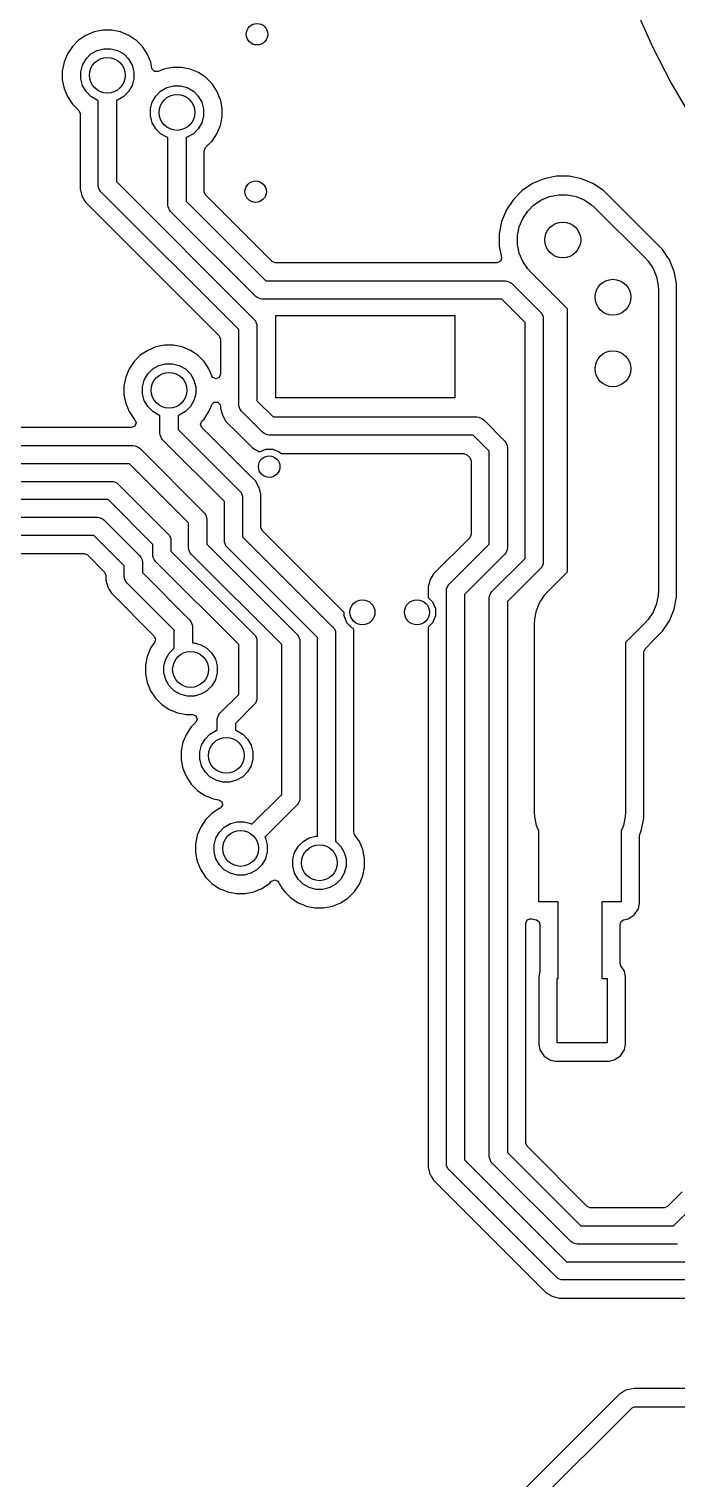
# Model space of a CAD drawing. Extents: x 97 to 200, y -158 to -52.
# Drawn here: x 114.79 to 123.85, y -125.71 to -105.46 of the extents above; entities that cross this region are included whole.
import ezdxf

# ---------------------------------------------------------------- set-up
doc = ezdxf.new("R2010")
doc.units = 0
doc.layers.add('BLACK', color=7, linetype='CONTINUOUS')

msp = doc.modelspace()

# ---------------------------------------------------------------- linework, layer by layer
at = {"layer": 'BLACK', "linetype": 'CONTINUOUS'}
for p, q in [((123.32828, -105.3083), (123.502308, -105.70711)), ((115.705474, -105.498293), (115.590919, -105.545744)), ((115.705481, -105.498291), (115.705474, -105.498293)), ((115.8271, -105.4741), (115.705481, -105.498291)), ((115.9511, -105.4741), (115.8271, -105.4741)), ((116.072718, -105.498291), (115.9511, -105.4741)), ((116.072725, -105.498293), (116.072718, -105.498291)), ((116.18728, -105.545744), (116.072725, -105.498293)), ((115.400134, -105.702317), (115.331245, -105.805417)), ((115.487817, -105.614634), (115.400134, -105.702317)), ((115.590917, -105.545745), (115.487817, -105.614634)), ((115.590919, -105.545744), (115.590917, -105.545745)), ((116.187282, -105.545745), (116.18728, -105.545744)), ((116.271948, -105.602317), (116.187282, -105.545745)), ((116.290383, -105.614635), (116.271948, -105.602317)), ((116.378065, -105.702317), (116.290383, -105.614635)), ((116.446956, -105.80542), (116.378065, -105.702317)), ((123.502308, -105.70711), (123.767493, -106.223661)), ((115.283791, -105.919981), (115.2596, -106.041599)), ((115.283793, -105.919974), (115.283791, -105.919981)), ((115.331244, -105.805419), (115.283793, -105.919974)), ((115.331245, -105.805417), (115.331244, -105.805419)), ((115.542645, -105.960094), (115.591592, -105.875314)), ((115.591592, -105.875314), (115.660814, -105.806092)), ((115.660814, -105.806092), (115.745594, -105.757145)), ((115.745594, -105.757145), (115.840153, -105.731808)), ((115.840153, -105.731808), (115.938047, -105.731808)), ((115.938047, -105.731808), (116.032606, -105.757145)), ((116.032606, -105.757145), (116.117386, -105.806092)), ((116.117386, -105.806092), (116.186608, -105.875314)), ((116.186608, -105.875314), (116.235555, -105.960094)), ((116.494409, -105.919982), (116.446956, -105.80542)), ((116.511445, -106.005631), (116.494409, -105.919982)), ((115.2596, -106.041599), (115.2596, -106.1656)), ((115.517308, -106.054653), (115.542645, -105.960094)), ((115.517308, -106.152547), (115.517308, -106.054653)), ((116.235555, -105.960094), (116.260892, -106.054653)), ((116.260892, -106.054653), (116.260892, -106.152547)), ((116.515001, -106.017355), (116.511445, -106.005631)), ((116.548826, -106.05118), (116.515001, -106.017355)), ((116.596661, -106.051181), (116.548826, -106.05118)), ((116.678478, -106.017292), (116.596661, -106.051181)), ((116.678481, -106.017291), (116.678478, -106.017292)), ((116.8001, -105.9931), (116.678481, -106.017291)), ((116.9241, -105.9931), (116.8001, -105.9931)), ((117.045718, -106.017291), (116.9241, -105.9931)), ((117.045725, -106.017293), (117.045718, -106.017291)), ((117.16028, -106.064744), (117.045725, -106.017293)), ((117.160282, -106.064745), (117.16028, -106.064744)), ((117.263382, -106.133634), (117.160282, -106.064745)), ((115.2596, -106.1656), (115.283791, -106.287218)), ((115.283791, -106.287218), (115.283793, -106.287225)), ((115.283793, -106.287225), (115.331244, -106.40178)), ((115.542645, -106.247106), (115.517308, -106.152547)), ((115.591592, -106.331886), (115.542645, -106.247106)), ((115.660814, -106.401108), (115.591592, -106.331886)), ((116.186608, -106.331886), (116.117386, -106.401108)), ((116.235555, -106.247106), (116.186608, -106.331886)), ((116.260892, -106.152547), (116.235555, -106.247106)), ((116.564592, -106.394314), (116.633814, -106.325092)), ((116.633814, -106.325092), (116.718594, -106.276145)), ((116.718594, -106.276145), (116.813153, -106.250808)), ((116.813153, -106.250808), (116.911047, -106.250808)), ((116.911047, -106.250808), (117.005606, -106.276145)), ((117.005606, -106.276145), (117.090386, -106.325092)), ((117.090386, -106.325092), (117.159608, -106.394314)), ((117.351065, -106.221317), (117.263382, -106.133634)), ((117.395098, -106.287218), (117.351065, -106.221317)), ((117.419956, -106.32442), (117.395098, -106.287218)), ((117.427887, -106.343568), (117.419956, -106.32442)), ((123.767493, -106.223661), (123.767498, -106.223671)), ((123.767498, -106.223671), (124.0646, -106.722561)), ((115.331244, -106.40178), (115.331245, -106.401782)), ((115.331245, -106.401782), (115.400134, -106.504882)), ((115.400134, -106.504882), (115.489294, -106.594042)), ((115.745594, -106.450055), (115.660814, -106.401108)), ((115.7621, -106.454477), (115.745594, -106.450055)), ((115.7621, -107.6416), (115.7621, -106.454477)), ((116.032606, -106.450055), (116.0161, -106.454477)), ((116.0161, -106.454477), (116.0161, -107.588994)), ((116.117386, -106.401108), (116.032606, -106.450055)), ((116.490308, -106.573653), (116.515645, -106.479094)), ((116.515645, -106.479094), (116.564592, -106.394314)), ((117.159608, -106.394314), (117.208555, -106.479094)), ((117.208555, -106.479094), (117.233892, -106.573653)), ((117.466581, -106.436984), (117.427887, -106.343568)), ((117.467409, -106.438982), (117.466581, -106.436984)), ((117.4916, -106.5606), (117.467409, -106.438982)), ((115.489294, -106.594042), (115.5076, -106.638236)), ((115.5076, -106.638236), (115.5076, -107.691829)), ((116.490308, -106.671547), (116.490308, -106.573653)), ((116.515645, -106.766106), (116.490308, -106.671547)), ((117.233892, -106.671547), (117.208555, -106.766106)), ((117.233892, -106.573653), (117.233892, -106.671547)), ((117.467409, -106.806218), (117.4916, -106.6846)), ((117.4916, -106.6846), (117.4916, -106.5606)), ((116.564592, -106.850886), (116.515645, -106.766106)), ((116.633814, -106.920108), (116.564592, -106.850886)), ((116.718594, -106.969055), (116.633814, -106.920108)), ((117.090386, -106.920108), (117.005606, -106.969055)), ((117.159608, -106.850886), (117.090386, -106.920108)), ((117.208555, -106.766106), (117.159608, -106.850886)), ((117.351065, -107.023883), (117.419956, -106.92078)), ((117.419956, -106.92078), (117.467409, -106.806218)), ((116.7351, -106.973477), (116.718594, -106.969055)), ((116.7351, -107.9146), (116.7351, -106.973477)), ((117.005606, -106.969055), (116.9891, -106.973477)), ((116.9891, -106.973477), (116.9891, -107.861994)), ((117.2436, -107.157236), (117.261906, -107.113042)), ((117.261906, -107.113042), (117.302712, -107.072236)), ((117.302712, -107.072236), (117.351065, -107.023883)), ((117.2436, -107.730689), (117.2436, -107.157236)), ((121.991642, -107.548282), (121.829763, -107.615335)), ((121.991643, -107.548282), (121.991642, -107.548282)), ((122.163492, -107.5141), (121.991643, -107.548282)), ((122.338708, -107.5141), (122.163492, -107.5141)), ((122.510556, -107.548282), (122.338708, -107.5141)), ((122.672436, -107.615335), (122.510556, -107.548282)), ((115.5076, -107.691829), (115.533598, -107.788851)), ((115.76454, -107.666376), (115.7621, -107.6416)), ((115.76454, -107.666377), (115.76454, -107.666376)), ((115.765751, -107.6693), (115.76454, -107.666377)), ((115.783503, -107.712157), (115.765751, -107.6693)), ((115.783504, -107.712158), (115.783503, -107.712157)), ((115.799297, -107.731403), (115.783504, -107.712158)), ((117.7241, -109.656206), (115.799297, -107.731403)), ((116.0161, -107.588994), (117.940903, -109.513797)), ((117.261906, -107.774883), (117.2436, -107.730689)), ((121.684077, -107.712679), (121.560179, -107.836577)), ((121.829761, -107.615336), (121.684077, -107.712679)), ((121.829763, -107.615335), (121.829761, -107.615336)), ((122.672438, -107.615336), (122.672436, -107.615335)), ((122.806779, -107.7051), (122.672438, -107.615336)), ((122.818123, -107.71268), (122.806779, -107.7051)), ((123.518123, -108.41268), (122.818123, -107.71268)), ((115.533598, -107.788851), (115.5336, -107.788856)), ((115.5336, -107.788856), (115.576142, -107.862543)), ((115.576142, -107.862543), (115.576143, -107.862543)), ((115.576143, -107.862543), (115.583825, -107.875849)), ((115.583825, -107.875849), (115.583828, -107.875852)), ((115.583828, -107.875852), (117.451294, -109.743317)), ((116.73754, -107.939376), (116.7351, -107.9146)), ((116.73754, -107.939377), (116.73754, -107.939376)), ((116.7449, -107.957145), (116.73754, -107.939377)), ((116.9891, -107.861994), (118.103706, -108.9766)), ((118.190817, -108.703794), (117.261906, -107.774883)), ((121.560179, -107.836577), (121.462836, -107.982261)), ((121.760238, -108.000761), (121.848261, -107.912738)), ((121.848261, -107.912738), (121.951763, -107.84358)), ((121.951763, -107.84358), (122.066769, -107.795943)), ((122.066769, -107.795943), (122.188859, -107.771657)), ((122.188859, -107.771657), (122.313341, -107.771657)), ((122.313341, -107.771657), (122.435431, -107.795943)), ((122.435431, -107.795943), (122.550437, -107.84358)), ((122.550437, -107.84358), (122.653939, -107.912738)), ((122.653939, -107.912738), (122.700113, -107.954587)), ((116.756503, -107.985157), (116.7449, -107.957145)), ((116.756504, -107.985158), (116.756503, -107.985157)), ((116.772297, -108.004403), (116.756504, -107.985158)), ((117.961297, -109.193403), (116.772297, -108.004403)), ((121.395782, -108.144143), (121.3616, -108.315991)), ((121.462835, -107.982263), (121.395782, -108.144142)), ((121.395782, -108.144142), (121.395782, -108.144143)), ((121.462836, -107.982261), (121.462835, -107.982263)), ((121.643443, -108.219269), (121.69108, -108.104263)), ((121.69108, -108.104263), (121.760238, -108.000761)), ((122.700113, -107.954587), (123.400112, -108.654587)), ((121.3616, -108.315991), (121.3616, -108.315992)), ((121.3616, -108.315992), (121.3616, -108.491208)), ((121.619157, -108.341359), (121.643443, -108.219269)), ((121.619157, -108.465841), (121.619157, -108.341359)), ((121.3616, -108.491208), (121.388072, -108.624294)), ((121.643443, -108.587931), (121.619157, -108.465841)), ((123.64202, -108.536577), (123.518123, -108.41268)), ((123.708838, -108.636577), (123.64202, -108.536577)), ((118.235011, -108.7221), (118.190817, -108.703794)), ((121.331371, -108.7221), (118.235011, -108.7221)), ((121.343564, -108.720899), (121.331371, -108.7221)), ((121.383338, -108.694323), (121.343564, -108.720899)), ((121.39267, -108.647407), (121.383338, -108.694323)), ((121.388072, -108.624294), (121.39267, -108.647407)), ((121.69108, -108.702937), (121.643443, -108.587931)), ((121.760238, -108.806439), (121.69108, -108.702937)), ((123.400112, -108.654587), (123.441951, -108.700749)), ((123.441951, -108.700749), (123.441962, -108.70076)), ((123.441962, -108.70076), (123.51112, -108.804263)), ((123.739365, -108.682264), (123.708838, -108.636577)), ((123.806417, -108.844142), (123.739365, -108.682264)), ((121.802087, -108.852613), (121.760238, -108.806439)), ((122.3161, -109.366625), (121.802087, -108.852613)), ((123.51112, -108.804263), (123.558757, -108.919269)), ((123.558757, -108.919269), (123.583042, -109.041359)), ((123.839183, -109.00887), (123.806417, -108.844142)), ((118.103706, -108.9766), (121.4511, -108.9766)), ((121.4511, -108.9766), (121.475876, -108.97904)), ((121.475876, -108.97904), (121.475877, -108.97904)), ((121.475877, -108.97904), (121.49484, -108.986895)), ((121.49484, -108.986895), (121.521657, -108.998003)), ((121.521657, -108.998003), (121.521658, -108.998004)), ((121.521658, -108.998004), (121.540903, -109.013797)), ((121.540903, -109.013797), (121.940902, -109.413797)), ((123.583042, -109.041359), (123.5861, -109.1036)), ((123.5861, -109.1036), (123.5861, -109.2036)), ((123.8406, -109.015992), (123.839183, -109.00887)), ((123.8406, -109.115992), (123.8406, -109.015992)), ((123.8406, -110.115992), (123.8406, -109.115992)), ((117.980542, -109.209197), (117.961297, -109.193403)), ((118.026323, -109.22816), (117.980542, -109.209197)), ((118.026324, -109.22816), (118.026323, -109.22816)), ((118.0511, -109.2306), (118.026324, -109.22816)), ((121.398494, -109.2306), (118.0511, -109.2306)), ((121.7241, -109.556205), (121.398494, -109.2306)), ((122.3161, -110.2036), (122.3161, -109.366625)), ((123.5861, -109.2036), (123.5861, -110.2036)), ((117.940903, -109.513797), (117.956696, -109.533042)), ((117.956696, -109.533042), (117.956697, -109.533043)), ((117.956697, -109.533043), (117.964073, -109.550851)), ((117.964073, -109.550851), (117.974238, -109.575392)), ((118.2411, -110.6086), (118.2411, -109.4586)), ((118.2411, -109.4586), (120.7411, -109.4586)), ((120.7411, -109.4586), (120.7411, -110.6086)), ((121.7241, -112.850994), (121.7241, -109.556205)), ((121.940902, -109.413797), (121.956696, -109.433042)), ((121.956696, -109.433042), (121.956697, -109.433043)), ((121.956697, -109.433043), (121.97566, -109.478824)), ((121.97566, -109.478824), (121.9781, -109.5036)), ((121.9781, -109.5036), (121.9781, -112.9036)), ((117.451294, -109.743317), (117.4696, -109.787511)), ((117.7241, -110.7036), (117.7241, -109.656206)), ((117.974238, -109.575392), (117.97566, -109.578824)), ((117.97566, -109.578824), (117.9781, -109.6036)), ((117.9781, -109.6036), (117.9781, -110.650994)), ((116.452917, -109.945745), (116.349817, -110.014634)), ((116.452919, -109.945744), (116.452917, -109.945745)), ((116.567474, -109.898293), (116.452919, -109.945744)), ((116.567481, -109.898291), (116.567474, -109.898293)), ((116.6891, -109.8741), (116.567481, -109.898291)), ((116.8131, -109.8741), (116.6891, -109.8741)), ((116.934718, -109.898291), (116.8131, -109.8741)), ((116.934725, -109.898293), (116.934718, -109.898291)), ((117.04928, -109.945744), (116.934725, -109.898293)), ((117.049282, -109.945745), (117.04928, -109.945744)), ((117.152382, -110.014634), (117.049282, -109.945745)), ((117.4696, -109.787511), (117.4696, -110.279039)), ((116.262134, -110.102317), (116.193245, -110.205417)), ((116.349817, -110.014634), (116.262134, -110.102317)), ((116.522814, -110.206092), (116.607594, -110.157145)), ((116.607594, -110.157145), (116.702153, -110.131808)), ((116.702153, -110.131808), (116.800047, -110.131808)), ((116.800047, -110.131808), (116.894606, -110.157145)), ((116.894606, -110.157145), (116.979386, -110.206092)), ((117.152383, -110.014635), (117.152382, -110.014634)), ((117.240065, -110.102317), (117.152383, -110.014635)), ((117.308956, -110.20542), (117.240065, -110.102317)), ((123.8406, -113.215992), (123.8406, -110.115992)), ((116.145791, -110.319981), (116.1216, -110.441599)), ((116.145793, -110.319974), (116.145791, -110.319981)), ((116.193244, -110.205419), (116.145793, -110.319974)), ((116.193245, -110.205417), (116.193244, -110.205419)), ((116.379308, -110.454653), (116.404645, -110.360094)), ((116.404645, -110.360094), (116.453592, -110.275314)), ((116.453592, -110.275314), (116.522814, -110.206092)), ((116.979386, -110.206092), (117.048608, -110.275314)), ((117.048608, -110.275314), (117.097555, -110.360094)), ((117.097555, -110.360094), (117.122892, -110.454653)), ((117.326182, -110.247008), (117.308956, -110.20542)), ((117.349358, -110.302957), (117.326182, -110.247008)), ((117.362906, -110.323233), (117.349358, -110.302957)), ((117.4071, -110.341539), (117.362906, -110.323233)), ((117.451294, -110.323233), (117.4071, -110.341539)), ((117.4696, -110.279039), (117.451294, -110.323233)), ((122.3161, -113.040574), (122.3161, -110.2036)), ((123.5861, -110.2036), (123.5861, -113.3036)), ((116.1216, -110.441599), (116.1216, -110.5656)), ((116.1216, -110.5656), (116.145791, -110.687218)), ((116.379308, -110.552547), (116.379308, -110.454653)), ((116.404645, -110.647106), (116.379308, -110.552547)), ((117.122892, -110.552547), (117.097555, -110.647106)), ((117.122892, -110.454653), (117.122892, -110.552547)), ((116.145791, -110.687218), (116.145793, -110.687225)), ((116.145793, -110.687225), (116.193244, -110.80178)), ((116.453592, -110.731886), (116.404645, -110.647106)), ((116.522814, -110.801108), (116.453592, -110.731886)), ((117.048608, -110.731886), (116.979386, -110.801108)), ((117.097555, -110.647106), (117.048608, -110.731886)), ((117.308956, -110.80178), (117.334991, -110.738923)), ((117.334991, -110.738923), (117.349358, -110.704242)), ((117.349358, -110.704242), (117.383183, -110.670417)), ((117.383183, -110.670417), (117.431018, -110.670418)), ((117.431018, -110.670418), (117.464843, -110.704243)), ((117.464843, -110.704243), (117.4696, -110.72816)), ((117.4696, -110.72816), (117.4696, -110.753829)), ((117.4696, -110.753829), (117.495598, -110.850851)), ((117.72654, -110.728376), (117.7241, -110.7036)), ((117.72654, -110.728377), (117.72654, -110.728376)), ((117.728594, -110.733336), (117.72654, -110.728377)), ((117.745503, -110.774157), (117.728594, -110.733336)), ((117.745504, -110.774158), (117.745503, -110.774157)), ((117.761297, -110.793403), (117.745504, -110.774158)), ((117.9781, -110.650994), (118.203706, -110.8766)), ((120.7411, -110.6086), (118.2411, -110.6086)), ((116.193244, -110.80178), (116.193245, -110.801782)), ((116.193245, -110.801782), (116.262134, -110.904882)), ((116.262134, -110.904882), (116.272658, -110.915406)), ((116.272658, -110.915406), (116.290964, -110.9596)), ((116.290964, -110.9596), (116.272658, -111.003794)), ((116.607594, -110.850055), (116.522814, -110.801108)), ((116.6241, -110.854477), (116.607594, -110.850055)), ((116.6241, -111.1036), (116.6241, -110.854477)), ((116.894606, -110.850055), (116.8781, -110.854477)), ((116.8781, -110.854477), (116.8781, -111.050994)), ((116.979386, -110.801108), (116.894606, -110.850055)), ((117.191873, -110.978962), (117.210178, -110.934769)), ((117.210179, -111.023156), (117.191873, -110.978962)), ((117.210178, -110.934769), (117.240065, -110.904883)), ((117.240065, -110.904883), (117.308956, -110.80178)), ((117.495598, -110.850851), (117.4956, -110.850856)), ((117.4956, -110.850856), (117.53537, -110.919741)), ((117.53537, -110.919741), (117.545823, -110.937846)), ((117.545823, -110.937846), (117.545828, -110.937852)), ((117.545828, -110.937852), (117.712274, -111.104297)), ((118.061297, -111.093403), (117.761297, -110.793403)), ((118.203706, -110.8766), (121.0511, -110.8766)), ((121.0511, -110.8766), (121.075876, -110.87904)), ((121.075876, -110.87904), (121.075877, -110.87904)), ((121.075877, -110.87904), (121.082035, -110.881591)), ((121.082035, -110.881591), (121.121657, -110.898003)), ((121.121657, -110.898003), (121.121658, -110.898004)), ((121.121658, -110.898004), (121.140903, -110.913797)), ((121.140903, -110.913797), (121.440903, -111.213797)), ((116.228464, -111.0221), (110.335011, -111.0221)), ((116.272658, -111.003794), (116.228464, -111.0221)), ((116.62654, -111.128376), (116.6241, -111.1036)), ((116.62654, -111.128377), (116.62654, -111.128376)), ((116.629349, -111.135158), (116.62654, -111.128377)), ((116.645503, -111.174157), (116.629349, -111.135158)), ((116.645504, -111.174158), (116.645503, -111.174157)), ((116.661297, -111.193403), (116.645504, -111.174158)), ((117.5241, -112.056205), (116.661297, -111.193403)), ((116.8781, -111.050994), (117.740902, -111.913797)), ((117.885347, -111.698324), (117.210179, -111.023156)), ((117.712274, -111.104297), (117.845824, -111.237847)), ((118.080542, -111.109196), (118.061297, -111.093403)), ((118.080543, -111.109197), (118.080542, -111.109196)), ((118.096511, -111.115811), (118.080543, -111.109197)), ((118.126323, -111.12816), (118.096511, -111.115811)), ((118.126324, -111.12816), (118.126323, -111.12816)), ((118.1511, -111.1306), (118.126324, -111.12816)), ((120.998494, -111.1306), (118.1511, -111.1306)), ((121.2241, -111.356206), (120.998494, -111.1306)), ((110.203705, -111.2766), (116.2511, -111.2766)), ((116.2511, -111.2766), (116.275876, -111.27904)), ((116.275876, -111.27904), (116.275877, -111.27904)), ((116.275877, -111.27904), (116.285101, -111.282861)), ((116.285101, -111.282861), (116.321657, -111.298003)), ((116.321657, -111.298003), (116.321658, -111.298004)), ((116.321658, -111.298004), (116.340903, -111.313797)), ((116.340903, -111.313797), (117.240902, -112.213797)), ((117.845824, -111.237847), (117.916853, -111.308876)), ((117.916853, -111.308876), (118.003846, -111.359101)), ((118.003846, -111.359101), (118.012699, -111.361473)), ((118.012699, -111.361473), (118.101227, -111.324804)), ((118.101227, -111.324804), (118.198773, -111.324804)), ((118.198773, -111.324804), (118.288893, -111.362133)), ((118.288893, -111.362133), (118.288897, -111.362137)), ((118.288897, -111.362137), (118.316879, -111.3851)), ((118.316879, -111.3851), (120.867189, -111.3851)), ((120.867189, -111.3851), (120.911383, -111.403406)), ((121.2241, -112.650994), (121.2241, -111.356206)), ((121.440903, -111.213797), (121.456696, -111.233042)), ((121.456696, -111.233042), (121.456697, -111.233043)), ((121.456697, -111.233043), (121.464776, -111.252547)), ((121.464776, -111.252547), (121.475345, -111.278064)), ((121.475345, -111.278064), (121.47566, -111.278824)), ((121.47566, -111.278824), (121.4781, -111.3036)), ((121.4781, -111.3036), (121.4781, -112.7036)), ((116.198494, -111.5306), (110.1511, -111.5306)), ((117.0241, -112.356205), (116.198494, -111.5306)), ((120.911383, -111.403406), (120.951294, -111.443317)), ((120.951294, -111.443317), (120.9696, -111.487511)), ((120.9696, -111.487511), (120.9696, -112.519689)), ((110.003705, -111.7766), (115.9511, -111.7766)), ((115.9511, -111.7766), (115.975876, -111.77904)), ((115.975876, -111.77904), (115.975877, -111.77904)), ((115.975877, -111.77904), (115.986885, -111.7836)), ((115.986885, -111.7836), (116.021657, -111.798003)), ((116.021657, -111.798003), (116.021658, -111.798004)), ((116.021658, -111.798004), (116.040903, -111.813797)), ((117.956376, -111.769353), (117.885347, -111.698324)), ((118.006601, -111.856346), (117.956376, -111.769353)), ((116.040903, -111.813797), (116.740902, -112.513797)), ((117.740902, -111.913797), (117.756696, -111.933042)), ((117.756696, -111.933042), (117.756697, -111.933043)), ((117.756697, -111.933043), (117.756846, -111.933403)), ((117.756846, -111.933403), (117.774077, -111.975003)), ((117.774077, -111.975003), (117.77566, -111.978824)), ((117.77566, -111.978824), (117.7781, -112.0036)), ((117.7781, -112.0036), (117.7781, -112.550994)), ((118.017119, -111.8956), (118.006601, -111.856346)), ((118.032599, -111.95337), (118.017119, -111.8956)), ((118.0326, -111.953376), (118.032599, -111.95337)), ((118.0326, -112.419688), (118.0326, -111.953376)), ((115.898494, -112.0306), (109.9511, -112.0306)), ((116.5241, -112.656205), (115.898494, -112.0306)), ((117.5241, -112.6036), (117.5241, -112.056205)), ((109.803706, -112.2766), (115.7511, -112.2766)), ((115.7511, -112.2766), (115.775876, -112.27904)), ((115.775876, -112.27904), (115.775877, -112.27904)), ((115.775877, -112.27904), (115.786885, -112.2836)), ((115.786885, -112.2836), (115.821657, -112.298003)), ((115.821657, -112.298003), (115.821658, -112.298004)), ((115.821658, -112.298004), (115.840903, -112.313797)), ((115.840903, -112.313797), (116.340903, -112.813798)), ((117.0241, -112.7036), (117.0241, -112.356205)), ((117.240902, -112.213797), (117.256696, -112.233042)), ((117.256696, -112.233042), (117.256697, -112.233043)), ((117.256697, -112.233043), (117.259007, -112.23862)), ((117.259007, -112.23862), (117.275648, -112.278796)), ((117.275648, -112.278796), (117.27566, -112.278824)), ((117.27566, -112.278824), (117.2781, -112.3036)), ((117.2781, -112.3036), (117.2781, -112.650994)), ((115.698494, -112.5306), (109.7511, -112.5306)), ((116.1241, -112.956205), (115.698494, -112.5306)), ((116.740902, -112.513797), (116.756696, -112.533042)), ((116.756696, -112.533042), (116.756697, -112.533043)), ((116.756697, -112.533043), (116.77566, -112.578824)), ((116.77566, -112.578824), (116.7781, -112.6036)), ((116.7781, -112.6036), (116.7781, -112.750994)), ((117.52654, -112.628376), (117.5241, -112.6036)), ((117.7781, -112.550994), (119.040903, -113.813798)), ((118.050906, -112.463882), (118.0326, -112.419688)), ((119.194644, -113.60762), (118.050906, -112.463882)), ((120.951294, -112.563883), (120.445825, -113.069351)), ((120.9696, -112.519689), (120.951294, -112.563883)), ((112.22301, -112.7851), (115.567189, -112.7851)), ((115.567189, -112.7851), (115.611383, -112.803406)), ((115.611383, -112.803406), (115.851294, -113.043317)), ((116.340903, -112.813798), (116.356697, -112.833042)), ((116.5241, -112.8036), (116.5241, -112.656205)), ((116.52654, -112.828376), (116.5241, -112.8036)), ((116.7781, -112.750994), (117.940902, -113.913797)), ((117.02654, -112.728376), (117.0241, -112.7036)), ((117.02654, -112.728377), (117.02654, -112.728376)), ((117.032838, -112.74358), (117.02654, -112.728377)), ((117.045503, -112.774157), (117.032838, -112.74358)), ((117.045504, -112.774158), (117.045503, -112.774157)), ((117.061297, -112.793403), (117.045504, -112.774158)), ((118.3241, -114.056205), (117.061297, -112.793403)), ((117.2781, -112.650994), (118.540903, -113.913798)), ((117.52654, -112.628377), (117.52654, -112.628376)), ((117.52873, -112.633664), (117.52654, -112.628377)), ((117.545503, -112.674157), (117.52873, -112.633664)), ((117.545504, -112.674158), (117.545503, -112.674157)), ((117.561297, -112.693403), (117.545504, -112.674158)), ((118.8241, -113.956205), (117.561297, -112.693403)), ((120.661297, -113.213797), (121.2241, -112.650994)), ((121.440902, -112.793403), (120.8781, -113.356205)), ((121.456696, -112.774158), (121.440902, -112.793403)), ((121.456697, -112.774157), (121.456696, -112.774158)), ((121.469362, -112.74358), (121.456697, -112.774157)), ((121.47566, -112.728377), (121.469362, -112.74358)), ((121.4781, -112.7036), (121.47566, -112.728376)), ((121.47566, -112.728376), (121.47566, -112.728377)), ((116.1241, -113.1036), (116.1241, -112.956205)), ((116.356697, -112.833042), (116.373728, -112.874158)), ((116.373728, -112.874158), (116.37566, -112.878824)), ((116.37566, -112.878824), (116.3781, -112.9036)), ((116.3781, -112.9036), (116.3781, -113.050994)), ((116.52654, -112.828377), (116.52654, -112.828376)), ((116.528473, -112.833043), (116.52654, -112.828377)), ((116.545503, -112.874157), (116.528473, -112.833043)), ((116.545504, -112.874158), (116.545503, -112.874157)), ((116.561297, -112.893403), (116.545504, -112.874158)), ((117.7241, -114.056205), (116.561297, -112.893403)), ((121.261297, -113.313797), (121.7241, -112.850994)), ((121.940903, -112.993402), (121.4781, -113.456205)), ((121.956697, -112.974158), (121.940903, -112.993402)), ((121.97566, -112.928377), (121.956697, -112.974158)), ((121.9781, -112.9036), (121.97566, -112.928376)), ((121.97566, -112.928376), (121.97566, -112.928377)), ((115.851294, -113.043317), (115.8696, -113.087511)), ((115.8696, -113.087511), (115.8696, -113.153829)), ((115.8696, -113.153829), (115.895598, -113.250851)), ((116.12654, -113.128376), (116.1241, -113.1036)), ((116.12654, -113.128377), (116.12654, -113.128376)), ((116.127461, -113.1306), (116.12654, -113.128377)), ((116.145503, -113.174157), (116.127461, -113.1306)), ((116.145504, -113.174158), (116.145503, -113.174157)), ((116.161297, -113.193403), (116.145504, -113.174158)), ((116.8241, -113.856205), (116.161297, -113.193403)), ((116.3781, -113.050994), (117.040902, -113.713797)), ((120.395598, -113.156348), (120.3696, -113.25337)), ((120.445825, -113.069351), (120.395598, -113.156346)), ((120.395598, -113.156346), (120.395598, -113.156348)), ((120.645504, -113.233042), (120.661297, -113.213797)), ((122.042087, -113.314587), (122.3161, -113.040574)), ((123.8406, -113.391209), (123.8406, -113.215992)), ((115.895598, -113.250851), (115.895598, -113.250853)), ((115.895598, -113.250853), (115.916494, -113.287045)), ((115.916494, -113.287045), (115.945824, -113.337847)), ((115.945824, -113.337847), (116.545155, -113.937178)), ((120.3696, -113.25337), (120.3696, -113.396002)), ((120.3696, -113.396002), (120.432361, -113.458763)), ((120.6241, -113.3036), (120.62654, -113.278824)), ((120.6241, -121.3036), (120.6241, -113.3036)), ((120.62654, -113.278824), (120.645503, -113.233043)), ((120.645503, -113.233043), (120.645504, -113.233042)), ((120.8781, -113.356205), (120.8781, -121.250994)), ((121.2241, -113.4036), (121.22654, -113.378824)), ((121.2241, -121.2036), (121.2241, -113.4036)), ((121.22654, -113.378824), (121.227962, -113.375392)), ((121.227962, -113.375392), (121.236552, -113.354653)), ((121.236552, -113.354653), (121.245503, -113.333043)), ((121.245503, -113.333043), (121.245504, -113.333042)), ((121.245504, -113.333042), (121.261297, -113.313797)), ((121.945076, -113.443316), (122.000238, -113.36076)), ((122.000238, -113.36076), (122.000247, -113.36075)), ((122.000247, -113.36075), (122.042087, -113.314587)), ((123.583043, -113.365841), (123.564954, -113.456777)), ((123.5861, -113.3036), (123.583043, -113.36582)), ((123.583043, -113.36582), (123.583043, -113.365841)), ((123.806417, -113.563058), (123.8406, -113.391209)), ((119.194644, -113.655811), (119.194644, -113.60762)), ((120.432361, -113.458763), (120.471556, -113.553389)), ((120.471556, -113.553389), (120.471556, -113.655811)), ((121.4781, -113.456205), (121.4781, -121.150994)), ((121.859157, -113.701359), (121.883443, -113.579269)), ((121.883443, -113.579269), (121.93108, -113.464263)), ((121.93108, -113.464263), (121.945076, -113.443316)), ((123.51112, -113.602937), (123.441962, -113.70644)), ((123.558757, -113.487931), (123.51112, -113.602937)), ((123.564954, -113.456777), (123.558757, -113.487931)), ((123.739365, -113.724936), (123.806417, -113.563058)), ((117.040902, -113.713797), (117.056696, -113.733042)), ((117.056696, -113.733042), (117.056697, -113.733043)), ((117.056697, -113.733043), (117.07566, -113.778824)), ((117.07566, -113.778824), (117.0781, -113.8036)), ((117.0781, -113.8036), (117.0781, -114.031808)), ((119.040903, -113.813798), (119.056697, -113.833042)), ((119.233839, -113.750437), (119.194644, -113.655811)), ((119.306263, -113.822861), (119.233839, -113.750437)), ((119.326692, -113.831322), (119.306263, -113.822861)), ((120.432361, -113.750437), (120.3696, -113.813198)), ((120.3696, -113.813198), (120.3696, -121.353829)), ((120.471556, -113.655811), (120.432361, -113.750437)), ((121.8561, -113.7636), (121.859157, -113.701379)), ((121.8561, -116.3986), (121.8561, -113.7636)), ((121.859157, -113.701379), (121.859157, -113.701359)), ((123.400113, -113.752613), (123.1261, -114.026626)), ((123.441951, -113.70645), (123.400113, -113.752613)), ((123.441962, -113.70644), (123.441951, -113.70645)), ((123.64202, -113.870623), (123.739365, -113.724936)), ((116.552928, -114.016095), (116.493245, -114.105416)), ((116.545155, -113.937178), (116.563461, -113.981372)), ((116.563461, -113.981372), (116.552928, -114.016095)), ((116.8241, -114.105349), (116.8241, -113.856205)), ((117.940902, -113.913797), (117.956696, -113.933042)), ((117.956696, -113.933042), (117.956697, -113.933043)), ((117.956697, -113.933043), (117.97566, -113.978824)), ((117.97566, -113.978824), (117.9781, -114.0036)), ((117.9781, -114.0036), (117.9781, -114.8036)), ((118.540903, -113.913798), (118.556697, -113.933042)), ((118.556697, -113.933042), (118.573728, -113.974158)), ((118.573728, -113.974158), (118.57566, -113.978824)), ((118.57566, -113.978824), (118.5781, -114.0036)), ((118.5781, -114.0036), (118.5781, -116.2036)), ((118.8241, -116.731808), (118.8241, -113.956205)), ((119.056697, -113.833042), (119.073811, -113.874358)), ((119.073811, -113.874358), (119.07566, -113.878824)), ((119.07566, -113.878824), (119.0781, -113.9036)), ((119.0781, -113.9036), (119.0781, -116.805349)), ((119.3326, -113.85337), (119.326692, -113.831322)), ((119.332601, -113.853376), (119.3326, -113.85337)), ((119.3326, -113.958869), (119.332601, -113.958856)), ((119.3326, -116.672185), (119.3326, -113.958869)), ((119.332601, -113.958856), (119.332601, -113.853376)), ((123.1261, -114.026626), (123.1261, -116.3986)), ((123.398906, -114.113737), (123.517791, -113.994852)), ((123.517791, -113.994852), (123.64202, -113.870623)), ((116.445791, -114.219981), (116.4216, -114.341599)), ((116.445793, -114.219974), (116.445791, -114.219981)), ((116.493244, -114.105419), (116.445793, -114.219974)), ((116.493245, -114.105416), (116.493244, -114.105419)), ((116.704645, -114.260094), (116.753592, -114.175314)), ((116.753592, -114.175314), (116.822814, -114.106092)), ((116.822814, -114.106092), (116.8241, -114.105349)), ((117.0781, -114.031808), (117.100047, -114.031808)), ((117.100047, -114.031808), (117.194606, -114.057145)), ((117.194606, -114.057145), (117.279386, -114.106092)), ((117.279386, -114.106092), (117.348608, -114.175314)), ((117.348608, -114.175314), (117.397555, -114.260094)), ((117.7241, -114.750994), (117.7241, -114.056205)), ((118.3241, -116.150994), (118.3241, -114.056205)), ((123.3806, -114.157931), (123.398906, -114.113737)), ((123.3806, -116.486208), (123.3806, -114.157931)), ((116.4216, -114.341599), (116.4216, -114.4656)), ((116.679308, -114.354653), (116.704645, -114.260094)), ((116.679308, -114.452547), (116.679308, -114.354653)), ((117.397555, -114.260094), (117.422892, -114.354653)), ((117.422892, -114.354653), (117.422892, -114.452547)), ((116.4216, -114.4656), (116.445791, -114.587218)), ((116.445791, -114.587218), (116.445793, -114.587225)), ((116.445793, -114.587225), (116.493244, -114.70178)), ((116.704645, -114.547106), (116.679308, -114.452547)), ((116.753592, -114.631886), (116.704645, -114.547106)), ((116.822814, -114.701108), (116.753592, -114.631886)), ((117.348608, -114.631886), (117.279386, -114.701108)), ((117.397555, -114.547106), (117.348608, -114.631886)), ((117.422892, -114.452547), (117.397555, -114.547106)), ((116.493244, -114.70178), (116.493245, -114.701782)), ((116.493245, -114.701782), (116.562134, -114.804882)), ((116.562134, -114.804882), (116.562135, -114.804883)), ((116.562135, -114.804883), (116.649817, -114.892565)), ((116.907594, -114.750055), (116.822814, -114.701108)), ((117.002153, -114.775392), (116.907594, -114.750055)), ((117.100047, -114.775392), (117.002153, -114.775392)), ((117.194606, -114.750055), (117.100047, -114.775392)), ((117.279386, -114.701108), (117.194606, -114.750055)), ((117.461297, -115.013797), (117.7241, -114.750994)), ((117.97566, -114.828376), (117.956697, -114.874157)), ((117.9781, -114.8036), (117.97566, -114.828376)), ((116.649817, -114.892565), (116.75292, -114.961456)), ((116.75292, -114.961456), (116.811332, -114.985651)), ((116.811332, -114.985651), (116.867474, -115.008906)), ((116.867474, -115.008906), (116.867476, -115.008906)), ((116.867476, -115.008906), (116.867482, -115.008909)), ((116.867482, -115.008909), (116.9891, -115.0331)), ((116.9891, -115.0331), (117.080464, -115.0331)), ((117.080464, -115.0331), (117.124658, -115.051406)), ((117.42654, -115.078824), (117.445503, -115.033043)), ((117.445503, -115.033043), (117.445504, -115.033042)), ((117.445504, -115.033042), (117.461297, -115.013797)), ((117.940903, -114.893403), (117.6781, -115.156206)), ((117.956696, -114.874158), (117.940903, -114.893403)), ((117.956697, -114.874157), (117.956696, -114.874158)), ((117.062134, -115.202317), (116.993245, -115.305417)), ((117.062136, -115.202315), (117.062134, -115.202317)), ((117.124658, -115.139794), (117.062136, -115.202315)), ((117.124658, -115.051406), (117.142964, -115.0956)), ((117.142964, -115.0956), (117.124658, -115.139794)), ((117.4241, -115.1036), (117.42654, -115.078824)), ((117.4241, -115.252722), (117.4241, -115.1036)), ((117.6781, -115.156206), (117.6781, -115.252722)), ((116.945791, -115.419981), (116.9216, -115.541599)), ((116.945793, -115.419974), (116.945791, -115.419981)), ((116.993244, -115.305419), (116.945793, -115.419974)), ((116.993245, -115.305417), (116.993244, -115.305419)), ((117.204645, -115.460094), (117.253592, -115.375314)), ((117.253592, -115.375314), (117.322814, -115.306092)), ((117.322814, -115.306092), (117.407594, -115.257145)), ((117.407594, -115.257145), (117.4241, -115.252722)), ((117.6781, -115.252722), (117.694606, -115.257145)), ((117.694606, -115.257145), (117.779386, -115.306092)), ((117.779386, -115.306092), (117.848608, -115.375314)), ((117.848608, -115.375314), (117.897555, -115.460094)), ((116.9216, -115.541599), (116.9216, -115.6656)), ((117.179308, -115.554653), (117.204645, -115.460094)), ((117.179308, -115.652547), (117.179308, -115.554653)), ((117.897555, -115.460094), (117.922892, -115.554653)), ((117.922892, -115.554653), (117.922892, -115.652547)), ((116.9216, -115.6656), (116.945791, -115.787218)), ((116.945791, -115.787218), (116.945793, -115.787225)), ((116.945793, -115.787225), (116.993244, -115.90178)), ((117.204645, -115.747106), (117.179308, -115.652547)), ((117.253592, -115.831886), (117.204645, -115.747106)), ((117.322814, -115.901108), (117.253592, -115.831886)), ((117.848608, -115.831886), (117.779386, -115.901108)), ((117.897555, -115.747106), (117.848608, -115.831886)), ((117.922892, -115.652547), (117.897555, -115.747106)), ((116.993244, -115.90178), (116.993245, -115.901782)), ((116.993245, -115.901782), (117.03726, -115.967655)), ((117.03726, -115.967655), (117.062135, -116.004883)), ((117.062135, -116.004883), (117.149817, -116.092565)), ((117.407594, -115.950055), (117.322814, -115.901108)), ((117.502153, -115.975392), (117.407594, -115.950055)), ((117.600047, -115.975392), (117.502153, -115.975392)), ((117.694606, -115.950055), (117.600047, -115.975392)), ((117.779386, -115.901108), (117.694606, -115.950055)), ((117.149817, -116.092565), (117.25292, -116.161456)), ((117.25292, -116.161456), (117.327522, -116.192357)), ((117.327522, -116.192357), (117.367474, -116.208906)), ((117.367474, -116.208906), (117.367476, -116.208906)), ((117.367476, -116.208906), (117.367482, -116.208909)), ((117.367482, -116.208909), (117.446303, -116.224587)), ((117.446303, -116.224587), (117.486077, -116.251163)), ((117.486077, -116.251163), (117.495409, -116.298079)), ((117.909405, -116.565689), (118.3241, -116.150994)), ((118.57566, -116.228376), (118.556697, -116.274157)), ((118.5781, -116.2036), (118.57566, -116.228376)), ((117.349817, -116.414634), (117.262134, -116.502317)), ((117.452917, -116.345745), (117.349817, -116.414634)), ((117.452919, -116.345744), (117.452917, -116.345745)), ((117.458031, -116.343627), (117.452919, -116.345744)), ((117.468833, -116.337853), (117.458031, -116.343627)), ((117.495409, -116.298079), (117.468833, -116.337853)), ((118.540902, -116.293403), (118.08901, -116.745294)), ((118.556696, -116.274158), (118.540902, -116.293403)), ((118.556697, -116.274157), (118.556696, -116.274158)), ((121.859158, -116.460841), (121.8561, -116.3986)), ((121.883443, -116.582931), (121.859158, -116.460841)), ((123.123042, -116.460841), (123.098757, -116.582931)), ((123.1261, -116.3986), (123.123042, -116.460841)), ((117.193244, -116.605419), (117.145793, -116.719974)), ((117.193245, -116.605417), (117.193244, -116.605419)), ((117.262134, -116.502317), (117.193245, -116.605417)), ((117.453592, -116.675314), (117.522814, -116.606092)), ((117.522814, -116.606092), (117.607594, -116.557145)), ((117.607594, -116.557145), (117.702153, -116.531808)), ((117.702153, -116.531808), (117.800047, -116.531808)), ((117.800047, -116.531808), (117.894606, -116.557145)), ((117.894606, -116.557145), (117.909405, -116.565689)), ((121.9161, -116.661772), (121.883443, -116.582931)), ((121.9161, -117.6486), (121.9161, -116.661772)), ((123.098757, -116.582931), (123.0661, -116.661772)), ((123.0661, -116.661772), (123.0661, -117.6486)), ((123.325356, -116.708901), (123.346417, -116.658058)), ((123.346417, -116.658058), (123.3806, -116.486208)), ((117.145791, -116.719981), (117.1216, -116.841599)), ((117.1216, -116.841599), (117.1216, -116.9656)), ((117.145793, -116.719974), (117.145791, -116.719981)), ((117.379308, -116.854653), (117.404645, -116.760094)), ((117.379308, -116.952547), (117.379308, -116.854653)), ((117.404645, -116.760094), (117.453592, -116.675314)), ((118.08901, -116.745294), (118.097555, -116.760094)), ((118.097555, -116.760094), (118.122892, -116.854653)), ((118.122892, -116.854653), (118.122892, -116.952547)), ((118.553592, -116.875314), (118.622814, -116.806092)), ((118.622814, -116.806092), (118.707594, -116.757145)), ((118.707594, -116.757145), (118.802153, -116.731808)), ((118.802153, -116.731808), (118.8241, -116.731808)), ((119.0781, -116.805349), (119.079386, -116.806092)), ((119.079386, -116.806092), (119.148608, -116.875314)), ((119.343133, -116.706908), (119.3326, -116.672185)), ((119.408954, -116.805416), (119.343133, -116.706908)), ((119.408954, -116.805418), (119.408954, -116.805416)), ((119.408956, -116.80542), (119.408954, -116.805418)), ((119.456409, -116.919982), (119.408956, -116.80542)), ((123.320599, -116.732816), (123.325356, -116.708901)), ((123.3206, -117.673667), (123.320599, -116.732816)), ((117.1216, -116.9656), (117.145791, -117.087218)), ((117.404645, -117.047106), (117.379308, -116.952547)), ((117.453592, -117.131886), (117.404645, -117.047106)), ((118.097555, -117.047106), (118.048608, -117.131886)), ((118.122892, -116.952547), (118.097555, -117.047106)), ((118.479308, -117.054653), (118.504645, -116.960094)), ((118.479308, -117.152547), (118.479308, -117.054653)), ((118.504645, -116.960094), (118.553592, -116.875314)), ((119.148608, -116.875314), (119.197555, -116.960094)), ((119.197555, -116.960094), (119.222892, -117.054653)), ((119.222892, -117.054653), (119.222892, -117.152547)), ((119.4806, -117.0416), (119.456409, -116.919982)), ((119.4806, -117.1656), (119.4806, -117.0416)), ((117.145791, -117.087218), (117.145793, -117.087225)), ((117.145793, -117.087225), (117.193244, -117.20178)), ((117.193244, -117.20178), (117.193245, -117.201782)), ((117.193245, -117.201782), (117.262134, -117.304882)), ((117.522814, -117.201108), (117.453592, -117.131886)), ((117.607594, -117.250055), (117.522814, -117.201108)), ((117.702153, -117.275392), (117.607594, -117.250055)), ((117.894606, -117.250055), (117.800047, -117.275392)), ((117.979386, -117.201108), (117.894606, -117.250055)), ((118.048608, -117.131886), (117.979386, -117.201108)), ((118.504645, -117.247106), (118.479308, -117.152547)), ((118.553592, -117.331886), (118.504645, -117.247106)), ((119.197555, -117.247106), (119.148608, -117.331886)), ((119.222892, -117.152547), (119.197555, -117.247106)), ((119.456409, -117.287218), (119.4806, -117.1656)), ((117.262134, -117.304882), (117.262135, -117.304883)), ((117.262135, -117.304883), (117.349817, -117.392565)), ((117.349817, -117.392565), (117.45292, -117.461456)), ((117.45292, -117.461456), (117.527522, -117.492357)), ((117.800047, -117.275392), (117.702153, -117.275392)), ((117.934718, -117.508909), (118.04928, -117.461456)), ((118.04928, -117.461456), (118.152383, -117.392565)), ((118.152383, -117.392565), (118.183148, -117.361799)), ((118.183148, -117.361799), (118.227339, -117.343495)), ((118.227339, -117.343495), (118.271534, -117.3618)), ((118.271534, -117.3618), (118.285081, -117.382074)), ((118.285081, -117.382074), (118.289427, -117.392566)), ((118.289427, -117.392566), (118.293246, -117.401784)), ((118.293246, -117.401784), (118.333117, -117.461455)), ((118.333117, -117.461455), (118.362135, -117.504883)), ((118.622814, -117.401108), (118.553592, -117.331886)), ((118.707594, -117.450055), (118.622814, -117.401108)), ((118.802153, -117.475392), (118.707594, -117.450055)), ((118.994606, -117.450055), (118.900047, -117.475392)), ((119.079386, -117.401108), (118.994606, -117.450055)), ((119.148608, -117.331886), (119.079386, -117.401108)), ((119.340065, -117.504883), (119.408956, -117.40178)), ((119.408956, -117.40178), (119.456409, -117.287218)), ((117.527522, -117.492357), (117.567474, -117.508906)), ((117.567474, -117.508906), (117.567476, -117.508906)), ((117.567476, -117.508906), (117.567482, -117.508909)), ((117.567482, -117.508909), (117.6891, -117.5331)), ((117.6891, -117.5331), (117.8131, -117.5331)), ((117.8131, -117.5331), (117.934718, -117.508909)), ((118.362135, -117.504883), (118.449817, -117.592565)), ((118.449817, -117.592565), (118.55292, -117.661456)), ((118.55292, -117.661456), (118.627522, -117.692357)), ((118.900047, -117.475392), (118.802153, -117.475392)), ((119.034718, -117.708909), (119.14928, -117.661456)), ((119.14928, -117.661456), (119.252383, -117.592565)), ((119.252383, -117.592565), (119.340065, -117.504883)), ((122.1863, -117.6486), (121.9161, -117.6486)), ((122.1863, -118.7186), (122.1863, -117.6486)), ((123.0661, -117.6486), (122.7959, -117.6486)), ((122.7959, -117.6486), (122.7959, -118.7186)), ((123.305834, -117.747901), (123.3206, -117.673667)), ((118.627522, -117.692357), (118.667474, -117.708906)), ((118.667474, -117.708906), (118.667476, -117.708906)), ((118.667476, -117.708906), (118.667482, -117.708909)), ((118.667482, -117.708909), (118.7891, -117.7331)), ((118.7891, -117.7331), (118.9131, -117.7331)), ((118.9131, -117.7331), (119.034718, -117.708909)), ((123.165401, -117.888334), (123.249584, -117.832084)), ((123.249584, -117.832084), (123.305834, -117.747901)), ((121.7326, -117.946995), (121.750906, -117.902801)), ((121.7326, -121.019689), (121.7326, -117.946995)), ((121.750906, -117.902801), (121.7951, -117.884495)), ((121.7951, -117.884495), (121.807885, -117.885817)), ((121.807885, -117.885817), (121.815374, -117.887382)), ((121.815374, -117.887382), (121.816799, -117.888334)), ((121.816799, -117.888334), (121.8818, -117.901263)), ((121.8818, -117.901263), (121.882085, -117.901323)), ((121.882085, -117.901323), (121.901595, -117.914634)), ((121.901595, -117.914634), (121.921267, -117.927778)), ((121.921267, -117.927778), (121.921372, -117.928127)), ((121.921372, -117.928127), (121.9216, -117.928282)), ((121.9216, -117.928282), (121.921897, -117.929855)), ((121.921897, -117.929855), (121.9318, -117.962501)), ((121.9318, -117.962501), (121.9318, -118.610962)), ((123.0504, -117.9625), (123.068706, -117.918306)), ((123.0504, -118.509895), (123.0504, -117.9625)), ((123.068706, -117.918306), (123.100707, -117.901201)), ((123.100707, -117.901201), (123.165401, -117.888334)), ((121.930599, -118.623155), (121.9166, -118.693532)), ((121.9318, -118.610962), (121.930599, -118.623155)), ((123.060932, -118.544616), (123.0504, -118.509895)), ((123.110834, -118.619299), (123.060932, -118.544616)), ((123.125599, -118.693534), (123.110834, -118.619299)), ((121.9166, -118.693532), (121.9166, -119.643664)), ((122.1711, -119.6186), (122.1711, -118.7186)), ((122.1711, -118.7186), (122.1863, -118.7186)), ((122.7959, -118.7186), (122.8711, -118.7186)), ((122.8711, -118.7186), (122.8711, -119.6186)), ((123.1256, -119.643667), (123.125599, -118.693534)), ((121.9166, -119.643664), (121.916601, -119.643668)), ((121.916601, -119.643668), (121.931365, -119.717899)), ((122.8711, -119.6186), (122.1711, -119.6186)), ((123.110834, -119.717901), (123.1256, -119.643667)), ((121.931365, -119.717899), (121.931367, -119.717903)), ((121.931367, -119.717903), (121.987615, -119.802084)), ((121.987615, -119.802084), (122.071797, -119.858333)), ((122.071797, -119.858333), (122.071799, -119.858334)), ((122.071799, -119.858334), (122.146033, -119.8731)), ((122.146033, -119.8731), (122.896166, -119.873099)), ((122.896166, -119.873099), (122.970401, -119.858334)), ((122.970401, -119.858334), (123.054584, -119.802084)), ((123.054584, -119.802084), (123.110834, -119.717901)), ((121.750906, -121.063883), (121.7326, -121.019689)), ((122.590817, -121.903794), (121.750906, -121.063883)), ((120.62654, -121.328376), (120.6241, -121.3036)), ((120.8781, -121.250994), (122.303705, -122.6766)), ((121.22654, -121.228376), (121.2241, -121.2036)), ((121.22654, -121.228377), (121.22654, -121.228376)), ((121.229556, -121.235658), (121.22654, -121.228377)), ((121.245503, -121.274157), (121.229556, -121.235658)), ((121.245504, -121.274158), (121.245503, -121.274157)), ((121.261297, -121.293403), (121.245504, -121.274158)), ((122.361297, -122.393403), (121.261297, -121.293403)), ((121.4781, -121.150994), (122.503706, -122.1766)), ((120.3696, -121.353829), (120.395599, -121.450854)), ((120.395599, -121.450854), (120.395599, -121.450855)), ((120.395599, -121.450855), (120.403112, -121.463867)), ((120.403112, -121.463867), (120.417389, -121.488595)), ((120.417389, -121.488595), (120.440446, -121.528533)), ((120.62654, -121.328377), (120.62654, -121.328376)), ((120.628473, -121.333043), (120.62654, -121.328377)), ((120.645503, -121.374157), (120.628473, -121.333043)), ((120.645504, -121.374158), (120.645503, -121.374157)), ((120.661297, -121.393403), (120.645504, -121.374158)), ((122.161297, -122.893402), (120.661297, -121.393403)), ((120.440446, -121.528533), (120.445824, -121.537847)), ((120.445824, -121.537847), (121.195061, -122.287084)), ((123.916852, -121.698324), (123.711383, -121.903794)), ((122.635011, -121.9221), (122.590817, -121.903794)), ((123.667189, -121.9221), (122.635011, -121.9221)), ((123.711383, -121.903794), (123.667189, -121.9221)), ((123.798494, -122.1766), (124.061297, -121.913797)), ((121.195061, -122.287084), (121.943636, -123.035658)), ((122.503706, -122.1766), (123.798494, -122.1766)), ((122.380542, -122.409197), (122.361297, -122.393403)), ((122.426323, -122.42816), (122.380542, -122.409197)), ((122.426324, -122.42816), (122.426323, -122.42816)), ((122.4511, -122.4306), (122.426324, -122.42816)), ((123.8511, -122.4306), (122.4511, -122.4306)), ((122.303705, -122.6766), (125.45285, -122.6766)), ((122.180542, -122.909196), (122.161297, -122.893402)), ((122.180543, -122.909197), (122.180542, -122.909196)), ((122.226324, -122.92816), (122.180543, -122.909197)), ((122.2511, -122.9306), (122.226324, -122.92816)), ((125.379308, -122.9306), (122.2511, -122.9306)), ((121.943636, -123.035658), (121.943641, -123.035664)), ((121.943641, -123.035664), (121.945824, -123.037847)), ((121.945824, -123.037847), (122.016853, -123.108876)), ((122.016853, -123.108876), (122.103846, -123.159101)), ((122.103846, -123.159101), (122.130463, -123.166233)), ((122.130463, -123.166233), (122.20087, -123.185099)), ((122.20087, -123.185099), (122.200873, -123.185099)), ((122.200873, -123.185099), (122.200875, -123.1851)), ((122.200875, -123.1851), (124.737645, -123.1851)), ((123.036177, -124.531772), (121.744354, -125.823594)), ((123.120366, -124.475518), (123.036177, -124.531771)), ((123.036177, -124.531771), (123.036177, -124.531772)), ((123.121088, -124.475164), (123.120366, -124.475518)), ((123.122413, -124.47467), (123.121088, -124.475164)), ((123.146599, -124.464652), (123.122413, -124.47467)), ((123.245904, -124.4449), (123.146599, -124.464652)), ((124.771768, -124.4449), (123.245904, -124.4449)), ((121.833536, -126.1014), (123.219671, -124.715266)), ((123.219671, -124.715266), (123.245905, -124.7044)), ((123.245905, -124.7044), (128.739295, -124.7044))]:
    msp.add_line(p, q, dxfattribs=at)
at = {"layer": 'BLACK'}
for centre, radius in [((117.98, -105.53), 0.15), ((115.8891, -106.1036), 0.25), ((116.8621, -106.6226), 0.25), ((117.96, -107.73), 0.15), ((122.2511, -108.4036), 0.25), ((122.9511, -109.2036), 0.25), ((122.9511, -110.2036), 0.25), ((116.7511, -110.5036), 0.25), ((118.15, -111.57), 0.15), ((119.4521, -113.6046), 0.175), ((120.2141, -113.6046), 0.175), ((117.0511, -114.4036), 0.25), ((117.5511, -115.6036), 0.25), ((117.7511, -116.9036), 0.25), ((118.8511, -117.1036), 0.25)]:
    msp.add_circle(centre, radius, dxfattribs=at)

doc.saveas('drawing.dxf')
